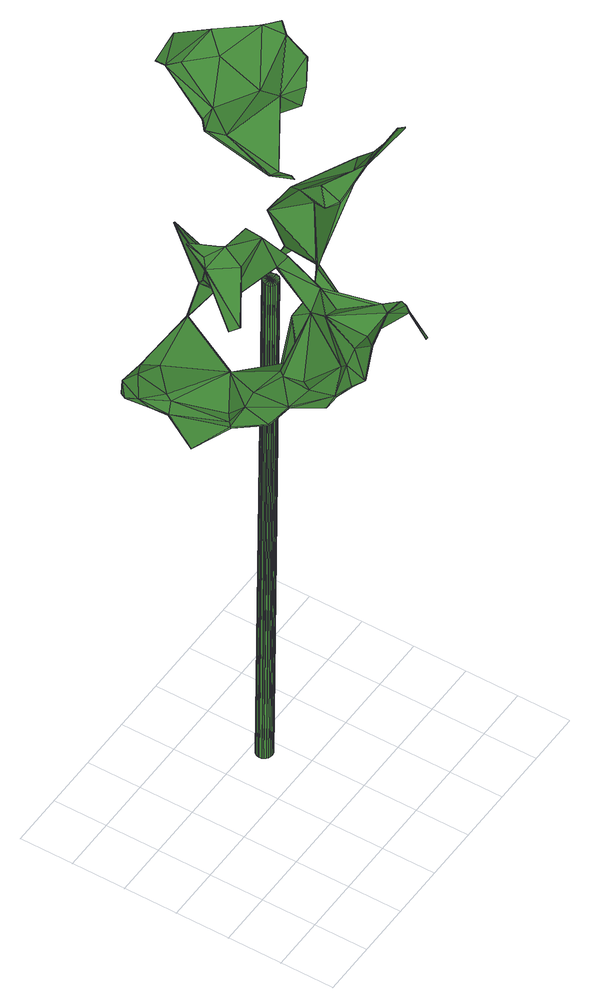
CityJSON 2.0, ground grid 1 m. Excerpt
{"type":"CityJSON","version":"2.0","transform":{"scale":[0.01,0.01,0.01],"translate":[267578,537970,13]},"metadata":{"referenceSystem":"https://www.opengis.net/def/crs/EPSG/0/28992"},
"CityObjects":{
"tree1":{"type":"SolitaryVegetationObject","attributes":{"gtid":217,"crown_width_m":4.69,"crown_median_z":24.79,"crown_r50_m":0.254,"crown_porosity":0.943,"trunk_H_m":11.11,"trunk_DBH_m":0.296,"trunk_radius_m":0.148,"trunk_base_height_m":13.68,"original_gtid":"238"},"geometry":[{"type":"Solid","lod":"3","boundaries":[[[[0,1,2]],[[3,4,5]],[[6,7,8]],[[9,10,11]],[[12,13,14]],[[12,14,15]],[[16,17,18]],[[19,20,21]],[[22,23,24]],[[25,26,27]],[[28,29,30]],[[31,32,33]],[[34,35,36]],[[37,38,39]],[[37,39,40]],[[41,42,43]],[[22,44,45]],[[46,47,48]],[[49,50,51]],[[52,53,54]],[[55,20,56]],[[57,58,59]],[[57,59,60]],[[61,62,63]],[[64,9,11]],[[63,18,65]],[[64,11,10]],[[13,12,66]],[[67,68,69]],[[70,71,72]],[[28,30,3]],[[36,23,34]],[[73,4,3]],[[74,75,76]],[[10,9,77]],[[78,64,10]],[[60,59,79]],[[80,81,82]],[[83,82,81]],[[38,84,85]],[[86,87,88]],[[89,90,37]],[[40,89,37]],[[91,92,93]],[[38,94,39]],[[95,96,36]],[[60,96,95]],[[31,97,75]],[[98,44,99]],[[100,46,101]],[[31,40,32]],[[102,41,103]],[[102,103,104]],[[104,97,31]],[[6,55,56]],[[105,106,28]],[[49,107,71]],[[108,109,110]],[[87,111,112]],[[85,94,38]],[[113,114,47]],[[115,116,77]],[[10,77,116]],[[117,118,119]],[[104,120,97]],[[121,97,120]],[[2,122,123]],[[99,124,53]],[[36,35,95]],[[125,126,50]],[[125,50,49]],[[24,127,22]],[[128,129,130]],[[85,131,94]],[[3,132,133]],[[3,133,73]],[[40,39,32]],[[113,8,114]],[[75,97,134]],[[75,134,76]],[[6,127,135]],[[24,135,127]],[[6,135,55]],[[21,135,24]],[[55,135,21]],[[78,136,137]],[[67,138,51]],[[53,139,140]],[[4,141,105]],[[40,142,89]],[[52,88,112]],[[143,2,1]],[[9,144,145]],[[93,146,147]],[[148,68,51]],[[112,88,87]],[[124,149,44]],[[150,151,115]],[[46,149,47]],[[123,106,105]],[[56,7,6]],[[137,141,144]],[[152,153,154]],[[154,153,155]],[[134,156,157]],[[158,159,160]],[[115,161,150]],[[162,163,164]],[[150,161,165]],[[45,166,23]],[[34,23,166]],[[27,26,167]],[[168,167,26]],[[169,118,170]],[[81,15,83]],[[119,137,136]],[[1,171,118]],[[86,68,148]],[[172,84,173]],[[172,173,37]],[[174,154,175]],[[176,177,178]],[[179,178,177]],[[25,41,33]],[[180,181,111]],[[131,182,128]],[[118,105,119]],[[52,183,140]],[[52,140,86]],[[163,184,164]],[[138,184,163]],[[131,39,94]],[[109,108,90]],[[164,67,185]],[[74,89,142]],[[74,142,75]],[[84,131,85]],[[1,0,171]],[[149,124,47]],[[186,43,42]],[[186,42,27]],[[187,61,188]],[[61,189,188]],[[182,110,128]],[[110,182,108]],[[149,166,44]],[[190,191,192]],[[106,73,133]],[[193,124,44]],[[42,41,25]],[[2,143,122]],[[111,194,180]],[[3,5,105]],[[62,153,195]],[[155,153,62]],[[105,28,3]],[[7,56,20]],[[21,20,55]],[[105,5,4]],[[109,196,110]],[[110,196,128]],[[69,68,86]],[[134,121,120]],[[93,92,83]],[[104,103,120]],[[79,47,114]],[[100,101,197]],[[163,188,189]],[[116,117,136]],[[116,136,10]],[[132,3,30]],[[132,30,29]],[[79,114,7]],[[6,8,127]],[[8,113,127]],[[0,105,171]],[[123,198,199]],[[161,199,198]],[[118,171,105]],[[62,195,63]],[[200,154,155]],[[92,87,82]],[[33,41,102]],[[87,194,111]],[[201,178,179]],[[134,103,41]],[[86,88,52]],[[92,82,83]],[[193,44,98]],[[185,82,202]],[[185,202,164]],[[63,65,189]],[[61,63,189]],[[203,71,70]],[[18,71,203]],[[189,204,163]],[[65,204,189]],[[164,202,162]],[[45,44,166]],[[97,121,134]],[[33,205,25]],[[67,69,185]],[[148,51,206]],[[87,202,82]],[[205,186,207]],[[207,25,205]],[[197,207,186]],[[76,109,74]],[[195,16,63]],[[18,63,16]],[[208,209,107]],[[92,91,210]],[[27,100,197]],[[207,26,25]],[[126,26,207]],[[198,123,122]],[[165,151,150]],[[165,198,151]],[[78,10,136]],[[64,144,9]],[[161,198,165]],[[151,170,115]],[[33,32,129]],[[109,90,74]],[[183,52,54]],[[183,54,193]],[[193,54,124]],[[53,124,54]],[[7,20,19]],[[8,7,114]],[[203,211,138]],[[203,138,163]],[[159,208,107]],[[151,1,169]],[[39,131,130]],[[39,130,32]],[[33,129,205]],[[186,27,197]],[[138,72,160]],[[49,138,107]],[[212,147,146]],[[206,101,46]],[[49,152,125]],[[213,66,140]],[[138,160,107]],[[112,13,52]],[[181,214,14]],[[52,66,213]],[[13,66,52]],[[86,202,87]],[[162,202,86]],[[197,101,206]],[[104,31,102]],[[215,161,77]],[[45,23,22]],[[98,183,193]],[[47,124,113]],[[99,44,127]],[[76,134,157]],[[127,44,22]],[[52,213,139]],[[139,213,140]],[[38,173,84]],[[92,210,87]],[[48,58,192]],[[58,216,192]],[[49,51,138]],[[77,161,115]],[[37,90,172]],[[108,172,90]],[[113,124,127]],[[127,124,99]],[[74,90,89]],[[168,100,167]],[[32,130,129]],[[178,175,176]],[[48,47,58]],[[60,95,57]],[[79,7,60]],[[7,19,60]],[[187,190,155]],[[99,53,98]],[[106,133,132]],[[139,53,52]],[[194,210,180]],[[180,210,91]],[[210,194,87]],[[132,29,217]],[[123,0,2]],[[107,160,159]],[[107,72,71]],[[203,204,65]],[[163,204,203]],[[109,76,157]],[[148,162,86]],[[158,209,159]],[[182,172,108]],[[84,172,131]],[[182,131,172]],[[205,43,186]],[[24,23,21]],[[19,21,23]],[[100,149,46]],[[191,190,218]],[[187,148,218]],[[187,218,190]],[[208,159,209]],[[151,169,170]],[[53,183,98]],[[140,183,53]],[[111,14,13]],[[162,187,188]],[[190,192,155]],[[162,188,163]],[[34,166,201]],[[42,25,27]],[[49,71,17]],[[195,152,219]],[[158,160,72]],[[215,145,220]],[[144,220,145]],[[167,100,221]],[[157,156,196]],[[169,1,118]],[[33,102,31]],[[205,128,196]],[[128,205,129]],[[157,196,109]],[[158,107,209]],[[72,107,158]],[[205,196,43]],[[51,68,67]],[[60,19,96]],[[73,222,4]],[[148,191,218]],[[125,154,174]],[[152,154,125]],[[128,130,131]],[[75,142,31]],[[40,31,142]],[[167,221,27]],[[149,100,201]],[[27,221,100]],[[100,168,223]],[[100,223,126]],[[123,105,0]],[[123,199,73]],[[73,220,222]],[[207,50,126]],[[215,199,161]],[[23,36,96]],[[23,96,19]],[[1,151,143]],[[151,122,143]],[[198,122,151]],[[201,166,149]],[[80,12,81]],[[147,181,93]],[[175,154,200]],[[200,216,176]],[[175,200,176]],[[195,153,152]],[[15,212,83]],[[125,224,126]],[[81,12,15]],[[181,14,111]],[[111,13,112]],[[192,191,48]],[[216,200,192]],[[141,137,105]],[[119,105,137]],[[49,17,219]],[[220,199,215]],[[78,144,64]],[[137,144,78]],[[67,164,184]],[[67,184,138]],[[185,69,225]],[[73,199,220]],[[203,70,211]],[[203,65,18]],[[206,51,50]],[[206,50,197]],[[207,197,50]],[[138,211,72]],[[72,211,70]],[[17,71,18]],[[118,117,170]],[[226,35,227]],[[226,227,176]],[[35,179,227]],[[47,228,58]],[[79,228,47]],[[148,187,162]],[[35,226,95]],[[187,155,61]],[[61,155,62]],[[176,216,226]],[[226,216,57]],[[226,57,95]],[[58,57,216]],[[106,123,73]],[[192,200,155]],[[141,229,144]],[[217,29,106]],[[28,106,29]],[[119,136,117]],[[217,106,132]],[[222,229,4]],[[4,229,141]],[[220,229,222]],[[220,144,229]],[[185,225,82]],[[82,225,80]],[[12,80,225]],[[120,103,134]],[[69,86,225]],[[140,225,86]],[[12,225,140]],[[117,116,170]],[[115,170,116]],[[43,196,156]],[[43,156,41]],[[41,156,134]],[[180,91,181]],[[83,146,93]],[[212,146,83]],[[93,181,91]],[[147,214,181]],[[125,174,224]],[[147,14,214]],[[212,14,147]],[[15,14,212]],[[48,191,46]],[[46,191,148]],[[148,206,46]],[[227,177,176]],[[126,224,100]],[[201,230,178]],[[100,230,201]],[[37,173,38]],[[100,224,230]],[[175,178,231]],[[175,231,174]],[[230,231,178]],[[140,66,12]],[[201,179,34]],[[35,34,179]],[[126,223,26]],[[168,26,223]],[[79,59,228]],[[58,228,59]],[[77,145,215]],[[9,145,77]],[[49,219,152]],[[17,16,219]],[[195,219,16]],[[227,179,177]],[[224,174,231]],[[230,224,231]],[[232,233,234]],[[232,234,235]],[[235,234,236]],[[235,236,237]],[[234,233,238]],[[234,238,236]],[[236,238,239]],[[236,239,237]],[[238,233,240]],[[238,240,239]],[[239,240,241]],[[239,241,237]],[[240,233,242]],[[240,242,241]],[[241,242,243]],[[241,243,237]],[[242,233,244]],[[242,244,243]],[[243,244,245]],[[243,245,237]],[[244,233,246]],[[244,246,245]],[[245,246,247]],[[245,247,237]],[[246,233,248]],[[246,248,247]],[[247,248,249]],[[247,249,237]],[[248,233,250]],[[248,250,249]],[[249,250,251]],[[249,251,237]],[[250,233,252]],[[250,252,251]],[[251,252,253]],[[251,253,237]],[[252,233,254]],[[252,254,253]],[[253,254,255]],[[253,255,237]],[[254,233,256]],[[254,256,255]],[[255,256,257]],[[255,257,237]],[[256,233,258]],[[256,258,257]],[[257,258,259]],[[257,259,237]],[[258,233,260]],[[258,260,259]],[[259,260,261]],[[259,261,237]],[[260,233,262]],[[260,262,261]],[[261,262,263]],[[261,263,237]],[[262,233,264]],[[262,264,263]],[[263,264,265]],[[263,265,237]],[[264,233,266]],[[264,266,265]],[[265,266,267]],[[265,267,237]],[[266,233,268]],[[266,268,267]],[[267,268,269]],[[267,269,237]],[[268,233,270]],[[268,270,269]],[[269,270,271]],[[269,271,237]],[[270,233,272]],[[270,272,271]],[[271,272,273]],[[271,273,237]],[[272,233,274]],[[272,274,273]],[[273,274,275]],[[273,275,237]],[[274,233,276]],[[274,276,275]],[[275,276,277]],[[275,277,237]],[[276,233,278]],[[276,278,277]],[[277,278,279]],[[277,279,237]],[[278,233,280]],[[278,280,279]],[[279,280,281]],[[279,281,237]],[[280,233,232]],[[280,232,281]],[[281,232,235]],[[281,235,237]]]]}]}
},
"vertices":[
[367,263,1517],[399,300,1538],[373,258,1559],[225,233,1497],[229,360,1526],[239,323,1527],[69,414,1049],[44,367,1055],[98,403,1045],[264,458,1593],[331,485,1592],[268,479,1587],[233,330,1242],[189,337,1226],[183,318,1315],[185,319,1317],[199,31,1156],[268,72,1171],[223,33,1214],[49,349,1041],[39,388,1049],[52,403,1040],[137,396,1028],[88,341,1040],[104,430,1004],[388,176,1054],[295,225,1016],[326,256,1063],[246,229,1490],[236,191,1504],[235,192,1504],[497,330,1117],[548,262,1222],[432,273,1080],[107,265,980],[102,250,988],[67,279,991],[542,238,1267],[561,191,1335],[542,236,1265],[549,264,1222],[430,275,1079],[378,246,1083],[408,262,1097],[224,388,1076],[141,386,1034],[202,197,1079],[173,274,1057],[149,213,1067],[262,101,1140],[292,161,1054],[290,146,1174],[238,353,1183],[246,382,1139],[246,380,1139],[51,404,1041],[39,389,1051],[84,216,1042],[120,211,1060],[95,225,1039],[58,317,1035],[206,72,1161],[189,51,1139],[197,31,1157],[268,480,1585],[222,35,1215],[235,343,1217],[305,186,1189],[303,187,1188],[316,256,1211],[339,53,1204],[319,67,1185],[360,58,1172],[238,323,1529],[448,337,1210],[496,332,1118],[410,357,1178],[357,430,1610],[298,451,1575],[81,328,1040],[263,303,1298],[208,306,1304],[255,266,1305],[178,287,1340],[529,184,1366],[528,182,1367],[284,258,1212],[170,274,1227],[235,341,1215],[546,272,1230],[510,257,1238],[123,222,1237],[168,250,1323],[126,292,1331],[559,189,1334],[24,252,1023],[58,318,1033],[459,364,1031],[278,371,1102],[223,390,1077],[270,206,1037],[259,187,1055],[453,332,1063],[451,333,1062],[460,362,1030],[293,327,1500],[245,228,1492],[376,63,1138],[432,268,1268],[423,303,1245],[402,241,1257],[168,276,1228],[189,336,1224],[140,387,1036],[89,341,1042],[400,396,1594],[368,415,1587],[334,416,1476],[345,378,1489],[332,417,1475],[439,372,1015],[438,374,1016],[403,277,1592],[320,274,1577],[222,388,1078],[251,152,1068],[292,160,1052],[133,421,1025],[427,228,1254],[479,296,1169],[511,255,1237],[505,228,1272],[234,198,1510],[227,233,1498],[445,346,1067],[105,431,1005],[299,450,1574],[288,398,1517],[331,85,1186],[259,438,1237],[261,355,1194],[253,380,1519],[480,298,1169],[405,276,1591],[264,458,1591],[297,449,1575],[144,306,1335],[151,344,1339],[257,173,1181],[175,274,1056],[427,340,1619],[418,325,1602],[212,89,1095],[184,77,1104],[177,92,1076],[183,79,1106],[431,275,1081],[409,356,1178],[378,63,1138],[379,32,1093],[377,64,1138],[406,364,1614],[255,173,1183],[248,140,1201],[303,186,1190],[426,340,1621],[174,275,1055],[287,253,972],[287,252,970],[378,375,1558],[379,377,1558],[368,284,1506],[505,230,1273],[559,191,1335],[201,151,1079],[142,141,1078],[108,157,1058],[122,209,1058],[149,212,1065],[115,237,1031],[113,238,1227],[127,294,1329],[427,229,1256],[279,369,1103],[289,146,1176],[315,255,1213],[378,246,1085],[217,90,1139],[247,140,1199],[222,67,1190],[185,130,1089],[193,185,1081],[142,142,1080],[277,369,1101],[115,238,1226],[190,50,1138],[458,298,1187],[336,221,1081],[416,325,1604],[328,317,1557],[141,140,1079],[174,273,1055],[285,257,1214],[318,67,1187],[268,73,1173],[409,260,1098],[247,161,1074],[386,176,1056],[378,31,1092],[380,30,1094],[125,223,1235],[338,55,1204],[153,343,1340],[259,437,1239],[144,306,1333],[335,400,1584],[108,158,1060],[236,198,1509],[201,151,1081],[238,95,1141],[280,377,1524],[293,226,1016],[230,359,1527],[293,224,1015],[258,186,1053],[283,281,1228],[83,214,1040],[95,223,1037],[114,239,1033],[253,379,1521],[202,197,1077],[193,185,1079],[290,275,68],[275,275,68],[289,279,68],[299,268,1179],[298,272,1179],[284,269,1179],[288,282,68],[297,276,1179],[285,285,68],[294,279,1179],[283,288,68],[291,281,1179],[279,289,68],[288,283,1179],[275,290,68],[284,283,1180],[271,289,68],[280,283,1180],[268,288,68],[277,281,1180],[265,286,68],[273,279,1180],[262,282,68],[271,276,1180],[261,279,68],[270,272,1180],[260,275,68],[269,269,1180],[261,271,68],[270,265,1180],[262,268,68],[271,261,1179],[265,265,68],[273,258,1179],[268,262,68],[276,256,1179],[271,261,68],[280,254,1179],[275,260,68],[284,254,1179],[279,261,68],[288,254,1179],[282,262,68],[291,256,1179],[285,265,68],[294,258,1179],[288,268,68],[297,261,1179],[289,271,68],[298,265,1179]
]}
